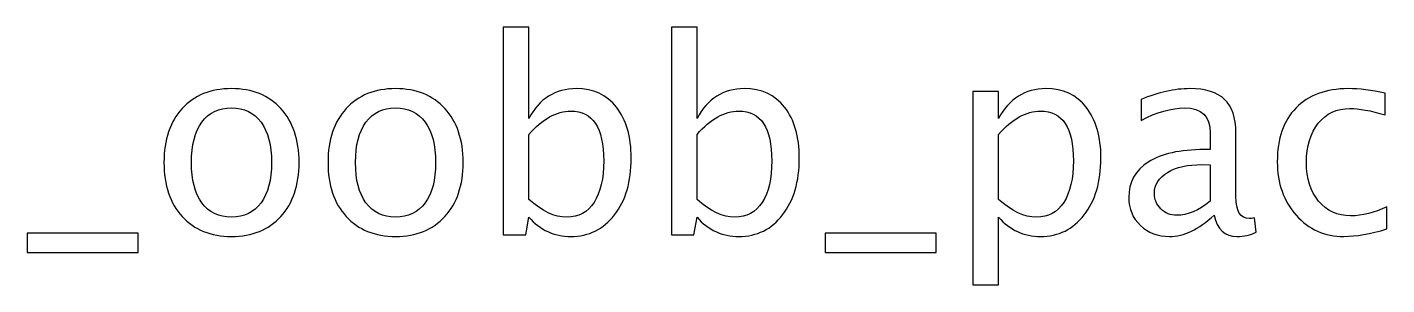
# Model space of a CAD drawing. Header units: centimetres. Extents: x -120 to 105, y -79 to 117.
# Drawn here: x -50.26 to -7.16, y 109.04 to 117.2 of the extents above; entities that cross this region are included whole.
import ezdxf

# ---------------------------------------------------------------- set-up
doc = ezdxf.new("R2010")
doc.units = ezdxf.units.CM
doc.header["$MEASUREMENT"] = 0
doc.layers.add('Layer 1', color=7, linetype='Continuous')

msp = doc.modelspace()

# ---------------------------------------------------------------- linework, layer by layer
at = {"layer": 'Layer 1'}
for points, knots in [([(-35.16753, 110.61964), (-35.16753, 110.61964), (-35.16753, 117.19824), (-35.16753, 117.19824), (-35.16753, 117.19824), (-35.16753, 117.19824), (-34.35473, 117.19824), (-34.35473, 117.19824), (-34.35473, 117.19824), (-34.35473, 117.19824), (-34.35473, 114.3097), (-34.35473, 114.3097), (-34.35473, 114.3097), (-34.02171, 114.93764), (-33.52076, 115.25091), (-32.85331, 115.25091), (-32.85331, 115.25091), (-32.31285, 115.25091), (-31.88811, 115.05476), (-31.57766, 114.66106), (-31.57766, 114.66106), (-31.26722, 114.26736), (-31.11199, 113.72973), (-31.11199, 113.04816), (-31.11199, 113.04816), (-31.11199, 112.30592), (-31.28838, 111.7062), (-31.63975, 111.25182), (-31.63975, 111.25182), (-31.99112, 110.79603), (-32.45396, 110.56884), (-33.02687, 110.56884), (-33.02687, 110.56884), (-33.55886, 110.56884), (-34.00195, 110.77204), (-34.35473, 111.17985), (-34.35473, 111.17985), (-34.35473, 111.17985), (-34.45351, 110.61964), (-34.45351, 110.61964), (-34.45351, 110.61964), (-34.45351, 110.61964), (-35.16753, 110.61964), (-35.16753, 110.61964)], [0, 0, 0, 0, 0.08333333, 0.08333333, 0.08333333, 0.08333333, 0.16666667, 0.16666667, 0.16666667, 0.16666667, 0.25, 0.25, 0.25, 0.25, 0.33333333, 0.33333333, 0.33333333, 0.33333333, 0.41666667, 0.41666667, 0.41666667, 0.41666667, 0.5, 0.5, 0.5, 0.5, 0.58333333, 0.58333333, 0.58333333, 0.58333333, 0.66666667, 0.66666667, 0.66666667, 0.66666667, 0.75, 0.75, 0.75, 0.75, 0.83333333, 0.83333333, 0.83333333, 0.83333333, 1, 1, 1, 1]), ([(-29.83917, 110.61964), (-29.83917, 110.61964), (-29.83917, 117.19824), (-29.83917, 117.19824), (-29.83917, 117.19824), (-29.83917, 117.19824), (-29.02637, 117.19824), (-29.02637, 117.19824), (-29.02637, 117.19824), (-29.02637, 117.19824), (-29.02637, 114.3097), (-29.02637, 114.3097), (-29.02637, 114.3097), (-28.69335, 114.93764), (-28.1924, 115.25091), (-27.52495, 115.25091), (-27.52495, 115.25091), (-26.98449, 115.25091), (-26.55975, 115.05476), (-26.2493, 114.66106), (-26.2493, 114.66106), (-25.93886, 114.26736), (-25.78363, 113.72973), (-25.78363, 113.04816), (-25.78363, 113.04816), (-25.78363, 112.30592), (-25.96002, 111.7062), (-26.31139, 111.25182), (-26.31139, 111.25182), (-26.66276, 110.79603), (-27.1256, 110.56884), (-27.69851, 110.56884), (-27.69851, 110.56884), (-28.2305, 110.56884), (-28.67359, 110.77204), (-29.02637, 111.17985), (-29.02637, 111.17985), (-29.02637, 111.17985), (-29.12515, 110.61964), (-29.12515, 110.61964), (-29.12515, 110.61964), (-29.12515, 110.61964), (-29.83917, 110.61964), (-29.83917, 110.61964)], [0, 0, 0, 0, 0.08333333, 0.08333333, 0.08333333, 0.08333333, 0.16666667, 0.16666667, 0.16666667, 0.16666667, 0.25, 0.25, 0.25, 0.25, 0.33333333, 0.33333333, 0.33333333, 0.33333333, 0.41666667, 0.41666667, 0.41666667, 0.41666667, 0.5, 0.5, 0.5, 0.5, 0.58333333, 0.58333333, 0.58333333, 0.58333333, 0.66666667, 0.66666667, 0.66666667, 0.66666667, 0.75, 0.75, 0.75, 0.75, 0.83333333, 0.83333333, 0.83333333, 0.83333333, 1, 1, 1, 1]), ([(-43.78378, 110.56884), (-44.44277, 110.56884), (-44.96488, 110.7791), (-45.34871, 111.19961), (-45.34871, 111.19961), (-45.73394, 111.62012), (-45.92585, 112.19162), (-45.92585, 112.9127), (-45.92585, 112.9127), (-45.92585, 113.63236), (-45.73394, 114.20245), (-45.34871, 114.62155), (-45.34871, 114.62155), (-44.96488, 115.04065), (-44.44277, 115.25091), (-43.78378, 115.25091), (-43.78378, 115.25091), (-43.12479, 115.25091), (-42.60268, 115.04065), (-42.21886, 114.62155), (-42.21886, 114.62155), (-41.83363, 114.20245), (-41.64171, 113.63236), (-41.64171, 112.9127), (-41.64171, 112.9127), (-41.64171, 112.19162), (-41.83363, 111.62012), (-42.21886, 111.19961), (-42.21886, 111.19961), (-42.60268, 110.7791), (-43.12479, 110.56884), (-43.78378, 110.56884)], [0, 0, 0, 0, 0.11111111, 0.11111111, 0.11111111, 0.11111111, 0.22222222, 0.22222222, 0.22222222, 0.22222222, 0.33333333, 0.33333333, 0.33333333, 0.33333333, 0.44444444, 0.44444444, 0.44444444, 0.44444444, 0.55555556, 0.55555556, 0.55555556, 0.55555556, 0.66666667, 0.66666667, 0.66666667, 0.66666667, 0.77777778, 0.77777778, 0.77777778, 0.77777778, 1, 1, 1, 1]), ([(-38.58242, 110.56884), (-39.24141, 110.56884), (-39.76352, 110.7791), (-40.14735, 111.19961), (-40.14735, 111.19961), (-40.53258, 111.62012), (-40.72449, 112.19162), (-40.72449, 112.9127), (-40.72449, 112.9127), (-40.72449, 113.63236), (-40.53258, 114.20245), (-40.14735, 114.62155), (-40.14735, 114.62155), (-39.76352, 115.04065), (-39.24141, 115.25091), (-38.58242, 115.25091), (-38.58242, 115.25091), (-37.92343, 115.25091), (-37.40132, 115.04065), (-37.0175, 114.62155), (-37.0175, 114.62155), (-36.63227, 114.20245), (-36.44035, 113.63236), (-36.44035, 112.9127), (-36.44035, 112.9127), (-36.44035, 112.19162), (-36.63227, 111.62012), (-37.0175, 111.19961), (-37.0175, 111.19961), (-37.40132, 110.7791), (-37.92343, 110.56884), (-38.58242, 110.56884)], [0, 0, 0, 0, 0.11111111, 0.11111111, 0.11111111, 0.11111111, 0.22222222, 0.22222222, 0.22222222, 0.22222222, 0.33333333, 0.33333333, 0.33333333, 0.33333333, 0.44444444, 0.44444444, 0.44444444, 0.44444444, 0.55555556, 0.55555556, 0.55555556, 0.55555556, 0.66666667, 0.66666667, 0.66666667, 0.66666667, 0.77777778, 0.77777778, 0.77777778, 0.77777778, 1, 1, 1, 1]), ([(-20.27747, 109.03637), (-20.27747, 109.03637), (-20.27747, 115.15778), (-20.27747, 115.15778), (-20.27747, 115.15778), (-20.27747, 115.15778), (-19.46467, 115.15778), (-19.46467, 115.15778), (-19.46467, 115.15778), (-19.46467, 115.15778), (-19.46467, 114.3097), (-19.46467, 114.3097), (-19.46467, 114.3097), (-19.13165, 114.93764), (-18.6307, 115.25091), (-17.96325, 115.25091), (-17.96325, 115.25091), (-17.42279, 115.25091), (-16.99805, 115.05476), (-16.6876, 114.66106), (-16.6876, 114.66106), (-16.37716, 114.26736), (-16.22193, 113.72973), (-16.22193, 113.04816), (-16.22193, 113.04816), (-16.22193, 112.30592), (-16.39832, 111.7062), (-16.74969, 111.25182), (-16.74969, 111.25182), (-17.10106, 110.79603), (-17.5639, 110.56884), (-18.13681, 110.56884), (-18.13681, 110.56884), (-18.6688, 110.56884), (-19.11189, 110.77204), (-19.46467, 111.17985), (-19.46467, 111.17985), (-19.46467, 111.17985), (-19.46467, 109.03637), (-19.46467, 109.03637), (-19.46467, 109.03637), (-19.46467, 109.03637), (-20.27747, 109.03637), (-20.27747, 109.03637)], [0, 0, 0, 0, 0.08333333, 0.08333333, 0.08333333, 0.08333333, 0.16666667, 0.16666667, 0.16666667, 0.16666667, 0.25, 0.25, 0.25, 0.25, 0.33333333, 0.33333333, 0.33333333, 0.33333333, 0.41666667, 0.41666667, 0.41666667, 0.41666667, 0.5, 0.5, 0.5, 0.5, 0.58333333, 0.58333333, 0.58333333, 0.58333333, 0.66666667, 0.66666667, 0.66666667, 0.66666667, 0.75, 0.75, 0.75, 0.75, 0.83333333, 0.83333333, 0.83333333, 0.83333333, 1, 1, 1, 1]), ([(-12.6363, 111.24194), (-13.12454, 110.79321), (-13.59444, 110.56884), (-14.046, 110.56884), (-14.046, 110.56884), (-14.41712, 110.56884), (-14.72615, 110.68455), (-14.97028, 110.91738), (-14.97028, 110.91738), (-15.21581, 111.15022), (-15.33858, 111.44373), (-15.33858, 111.79792), (-15.33858, 111.79792), (-15.33858, 112.28757), (-15.13255, 112.66434), (-14.72051, 112.92681), (-14.72051, 112.92681), (-14.30846, 113.18927), (-13.71721, 113.32051), (-12.94674, 113.32051), (-12.94674, 113.32051), (-12.94674, 113.32051), (-12.75624, 113.32051), (-12.75624, 113.32051), (-12.75624, 113.32051), (-12.75624, 113.32051), (-12.75624, 113.86096), (-12.75624, 113.86096), (-12.75624, 113.86096), (-12.75624, 114.38166), (-13.02718, 114.64131), (-13.57045, 114.64131), (-13.57045, 114.64131), (-13.99096, 114.64131), (-14.45099, 114.50866), (-14.94911, 114.24337), (-14.94911, 114.24337), (-14.94911, 114.24337), (-14.94911, 114.91224), (-14.94911, 114.91224), (-14.94911, 114.91224), (-14.4016, 115.13802), (-13.88513, 115.25091), (-13.40112, 115.25091), (-13.40112, 115.25091), (-12.903, 115.25091), (-12.5347, 115.13802), (-12.29904, 114.91083), (-12.29904, 114.91083), (-12.06198, 114.68364), (-11.94344, 114.33369), (-11.94344, 113.86096), (-11.94344, 113.86096), (-11.94344, 113.86096), (-11.94344, 111.8332), (-11.94344, 111.8332), (-11.94344, 111.8332), (-11.94344, 111.36894), (-11.80092, 111.13611), (-11.51446, 111.13611), (-11.51446, 111.13611), (-11.47919, 111.13611), (-11.42697, 111.14175), (-11.35783, 111.15304), (-11.35783, 111.15304), (-11.35783, 111.15304), (-11.29997, 110.70148), (-11.29997, 110.70148), (-11.29997, 110.70148), (-11.48483, 110.61258), (-11.68803, 110.56884), (-11.91099, 110.56884), (-11.91099, 110.56884), (-12.29058, 110.56884), (-12.53188, 110.79321), (-12.6363, 111.24194)], [0, 0, 0, 0, 0.05, 0.05, 0.05, 0.05, 0.1, 0.1, 0.1, 0.1, 0.15, 0.15, 0.15, 0.15, 0.2, 0.2, 0.2, 0.2, 0.25, 0.25, 0.25, 0.25, 0.3, 0.3, 0.3, 0.3, 0.35, 0.35, 0.35, 0.35, 0.4, 0.4, 0.4, 0.4, 0.45, 0.45, 0.45, 0.45, 0.5, 0.5, 0.5, 0.5, 0.55, 0.55, 0.55, 0.55, 0.6, 0.6, 0.6, 0.6, 0.65, 0.65, 0.65, 0.65, 0.7, 0.7, 0.7, 0.7, 0.75, 0.75, 0.75, 0.75, 0.8, 0.8, 0.8, 0.8, 0.85, 0.85, 0.85, 0.85, 0.9, 0.9, 0.9, 0.9, 1, 1, 1, 1]), ([(-7.15837, 110.80591), (-7.68471, 110.64786), (-8.13909, 110.56884), (-8.5215, 110.56884), (-8.5215, 110.56884), (-9.12828, 110.56884), (-9.63063, 110.79321), (-10.02998, 111.24053), (-10.02998, 111.24053), (-10.42932, 111.68926), (-10.6297, 112.25512), (-10.6297, 112.93669), (-10.6297, 112.93669), (-10.6297, 113.66482), (-10.43214, 114.2335), (-10.03703, 114.6399), (-10.03703, 114.6399), (-9.64192, 115.04771), (-9.09018, 115.25091), (-8.3818, 115.25091), (-8.3818, 115.25091), (-8.03325, 115.25091), (-7.64097, 115.20293), (-7.20917, 115.10698), (-7.20917, 115.10698), (-7.20917, 115.10698), (-7.20917, 114.42117), (-7.20917, 114.42117), (-7.20917, 114.42117), (-7.66778, 114.55664), (-8.04172, 114.62437), (-8.32959, 114.62437), (-8.32959, 114.62437), (-8.74728, 114.62437), (-9.08171, 114.46774), (-9.33148, 114.15589), (-9.33148, 114.15589), (-9.58124, 113.84403), (-9.70683, 113.42775), (-9.70683, 112.90846), (-9.70683, 112.90846), (-9.70683, 112.4047), (-9.57701, 111.9983), (-9.31878, 111.68644), (-9.31878, 111.68644), (-9.06054, 111.376), (-8.72329, 111.22077), (-8.30419, 111.22077), (-8.30419, 111.22077), (-7.93307, 111.22077), (-7.55207, 111.31673), (-7.15837, 111.50864), (-7.15837, 111.50864), (-7.15837, 111.50864), (-7.15837, 110.80591), (-7.15837, 110.80591)], [0, 0, 0, 0, 0.06666667, 0.06666667, 0.06666667, 0.06666667, 0.13333333, 0.13333333, 0.13333333, 0.13333333, 0.2, 0.2, 0.2, 0.2, 0.26666667, 0.26666667, 0.26666667, 0.26666667, 0.33333333, 0.33333333, 0.33333333, 0.33333333, 0.4, 0.4, 0.4, 0.4, 0.46666667, 0.46666667, 0.46666667, 0.46666667, 0.53333333, 0.53333333, 0.53333333, 0.53333333, 0.6, 0.6, 0.6, 0.6, 0.66666667, 0.66666667, 0.66666667, 0.66666667, 0.73333333, 0.73333333, 0.73333333, 0.73333333, 0.8, 0.8, 0.8, 0.8, 0.86666667, 0.86666667, 0.86666667, 0.86666667, 1, 1, 1, 1]), ([(-43.78519, 111.17844), (-43.38303, 111.17844), (-43.06976, 111.32943), (-42.8468, 111.63282), (-42.8468, 111.63282), (-42.62526, 111.9348), (-42.51378, 112.36236), (-42.51378, 112.9127), (-42.51378, 112.9127), (-42.51378, 113.46162), (-42.62526, 113.88777), (-42.8468, 114.18975), (-42.8468, 114.18975), (-43.06976, 114.49032), (-43.38303, 114.64131), (-43.78519, 114.64131), (-43.78519, 114.64131), (-44.18877, 114.64131), (-44.50204, 114.49032), (-44.72217, 114.18975), (-44.72217, 114.18975), (-44.94372, 113.88777), (-45.05378, 113.46162), (-45.05378, 112.9127), (-45.05378, 112.9127), (-45.05378, 112.36236), (-44.94372, 111.9348), (-44.72217, 111.63282), (-44.72217, 111.63282), (-44.50204, 111.32943), (-44.18877, 111.17844), (-43.78519, 111.17844)], [0, 0, 0, 0, 0.11111111, 0.11111111, 0.11111111, 0.11111111, 0.22222222, 0.22222222, 0.22222222, 0.22222222, 0.33333333, 0.33333333, 0.33333333, 0.33333333, 0.44444444, 0.44444444, 0.44444444, 0.44444444, 0.55555556, 0.55555556, 0.55555556, 0.55555556, 0.66666667, 0.66666667, 0.66666667, 0.66666667, 0.77777778, 0.77777778, 0.77777778, 0.77777778, 1, 1, 1, 1]), ([(-38.58383, 111.17844), (-38.18167, 111.17844), (-37.8684, 111.32943), (-37.64544, 111.63282), (-37.64544, 111.63282), (-37.4239, 111.9348), (-37.31242, 112.36236), (-37.31242, 112.9127), (-37.31242, 112.9127), (-37.31242, 113.46162), (-37.4239, 113.88777), (-37.64544, 114.18975), (-37.64544, 114.18975), (-37.8684, 114.49032), (-38.18167, 114.64131), (-38.58383, 114.64131), (-38.58383, 114.64131), (-38.98741, 114.64131), (-39.30068, 114.49032), (-39.52081, 114.18975), (-39.52081, 114.18975), (-39.74236, 113.88777), (-39.85242, 113.46162), (-39.85242, 112.9127), (-39.85242, 112.9127), (-39.85242, 112.36236), (-39.74236, 111.9348), (-39.52081, 111.63282), (-39.52081, 111.63282), (-39.30068, 111.32943), (-38.98741, 111.17844), (-38.58383, 111.17844)], [0, 0, 0, 0, 0.11111111, 0.11111111, 0.11111111, 0.11111111, 0.22222222, 0.22222222, 0.22222222, 0.22222222, 0.33333333, 0.33333333, 0.33333333, 0.33333333, 0.44444444, 0.44444444, 0.44444444, 0.44444444, 0.55555556, 0.55555556, 0.55555556, 0.55555556, 0.66666667, 0.66666667, 0.66666667, 0.66666667, 0.77777778, 0.77777778, 0.77777778, 0.77777778, 1, 1, 1, 1]), ([(-34.35473, 111.74006), (-33.93563, 111.36612), (-33.53628, 111.17844), (-33.1567, 111.17844), (-33.1567, 111.17844), (-32.78275, 111.17844), (-32.49347, 111.33507), (-32.29027, 111.64693), (-32.29027, 111.64693), (-32.08566, 111.95878), (-31.98406, 112.39764), (-31.98406, 112.96491), (-31.98406, 112.96491), (-31.98406, 114.01477), (-32.3312, 114.53971), (-33.02546, 114.53971), (-33.02546, 114.53971), (-33.47984, 114.53971), (-33.92293, 114.29417), (-34.35473, 113.8017), (-34.35473, 113.8017), (-34.35473, 113.8017), (-34.35473, 111.74006), (-34.35473, 111.74006)], [0, 0, 0, 0, 0.14285714, 0.14285714, 0.14285714, 0.14285714, 0.28571429, 0.28571429, 0.28571429, 0.28571429, 0.42857143, 0.42857143, 0.42857143, 0.42857143, 0.57142857, 0.57142857, 0.57142857, 0.57142857, 0.71428571, 0.71428571, 0.71428571, 0.71428571, 1, 1, 1, 1]), ([(-29.02637, 111.74006), (-28.60727, 111.36612), (-28.20792, 111.17844), (-27.82834, 111.17844), (-27.82834, 111.17844), (-27.45439, 111.17844), (-27.16511, 111.33507), (-26.96191, 111.64693), (-26.96191, 111.64693), (-26.7573, 111.95878), (-26.6557, 112.39764), (-26.6557, 112.96491), (-26.6557, 112.96491), (-26.6557, 114.01477), (-27.00284, 114.53971), (-27.6971, 114.53971), (-27.6971, 114.53971), (-28.15148, 114.53971), (-28.59457, 114.29417), (-29.02637, 113.8017), (-29.02637, 113.8017), (-29.02637, 113.8017), (-29.02637, 111.74006), (-29.02637, 111.74006)], [0, 0, 0, 0, 0.14285714, 0.14285714, 0.14285714, 0.14285714, 0.28571429, 0.28571429, 0.28571429, 0.28571429, 0.42857143, 0.42857143, 0.42857143, 0.42857143, 0.57142857, 0.57142857, 0.57142857, 0.57142857, 0.71428571, 0.71428571, 0.71428571, 0.71428571, 1, 1, 1, 1]), ([(-19.46467, 111.74006), (-19.04557, 111.36612), (-18.64622, 111.17844), (-18.26664, 111.17844), (-18.26664, 111.17844), (-17.89269, 111.17844), (-17.60341, 111.33507), (-17.40021, 111.64693), (-17.40021, 111.64693), (-17.1956, 111.95878), (-17.094, 112.39764), (-17.094, 112.96491), (-17.094, 112.96491), (-17.094, 114.01477), (-17.44114, 114.53971), (-18.1354, 114.53971), (-18.1354, 114.53971), (-18.58978, 114.53971), (-19.03287, 114.29417), (-19.46467, 113.8017), (-19.46467, 113.8017), (-19.46467, 113.8017), (-19.46467, 111.74006), (-19.46467, 111.74006)], [0, 0, 0, 0, 0.14285714, 0.14285714, 0.14285714, 0.14285714, 0.28571429, 0.28571429, 0.28571429, 0.28571429, 0.42857143, 0.42857143, 0.42857143, 0.42857143, 0.57142857, 0.57142857, 0.57142857, 0.57142857, 0.71428571, 0.71428571, 0.71428571, 0.71428571, 1, 1, 1, 1]), ([(-12.75624, 111.68503), (-12.75624, 111.68503), (-12.75624, 112.83791), (-12.75624, 112.83791), (-12.75624, 112.83791), (-12.75624, 112.83791), (-13.0173, 112.84637), (-13.0173, 112.84637), (-13.0173, 112.84637), (-13.46885, 112.84637), (-13.83292, 112.76312), (-14.11091, 112.59661), (-14.11091, 112.59661), (-14.38749, 112.42869), (-14.52578, 112.20714), (-14.52578, 111.93056), (-14.52578, 111.93056), (-14.52578, 111.73724), (-14.45663, 111.57355), (-14.31975, 111.4395), (-14.31975, 111.4395), (-14.18146, 111.30544), (-14.01354, 111.23771), (-13.81458, 111.23771), (-13.81458, 111.23771), (-13.47591, 111.23771), (-13.12313, 111.38728), (-12.75624, 111.68503)], [0, 0, 0, 0, 0.125, 0.125, 0.125, 0.125, 0.25, 0.25, 0.25, 0.25, 0.375, 0.375, 0.375, 0.375, 0.5, 0.5, 0.5, 0.5, 0.625, 0.625, 0.625, 0.625, 0.75, 0.75, 0.75, 0.75, 1, 1, 1, 1]), ([(-50.26079, 110.06084), (-50.26079, 110.06084), (-50.26079, 110.67044), (-50.26079, 110.67044), (-50.26079, 110.67044), (-50.26079, 110.67044), (-46.73866, 110.67044), (-46.73866, 110.67044), (-46.73866, 110.67044), (-46.73866, 110.67044), (-46.73866, 110.06084), (-46.73866, 110.06084), (-46.73866, 110.06084), (-46.73866, 110.06084), (-50.26079, 110.06084), (-50.26079, 110.06084)], [0, 0, 0, 0, 0.2, 0.2, 0.2, 0.2, 0.4, 0.4, 0.4, 0.4, 0.6, 0.6, 0.6, 0.6, 1, 1, 1, 1]), ([(-24.96801, 110.06084), (-24.96801, 110.06084), (-24.96801, 110.67044), (-24.96801, 110.67044), (-24.96801, 110.67044), (-24.96801, 110.67044), (-21.44588, 110.67044), (-21.44588, 110.67044), (-21.44588, 110.67044), (-21.44588, 110.67044), (-21.44588, 110.06084), (-21.44588, 110.06084), (-21.44588, 110.06084), (-21.44588, 110.06084), (-24.96801, 110.06084), (-24.96801, 110.06084)], [0, 0, 0, 0, 0.2, 0.2, 0.2, 0.2, 0.4, 0.4, 0.4, 0.4, 0.6, 0.6, 0.6, 0.6, 1, 1, 1, 1])]:
    msp.add_open_spline(points, degree=3, knots=knots, dxfattribs=at)

doc.saveas('drawing.dxf')
